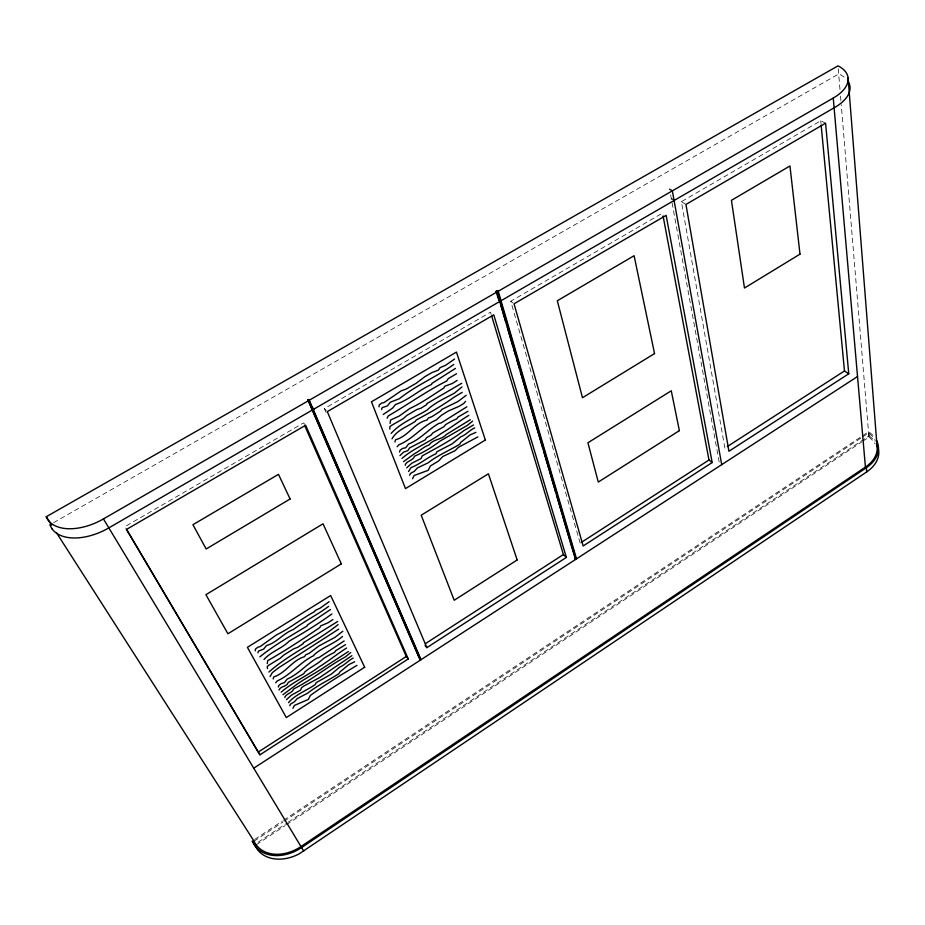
<?xml version="1.0" encoding="UTF-8"?>
<svg xmlns="http://www.w3.org/2000/svg" width="925" height="925" viewBox="0 0 925 925"><rect width="100%" height="100%" fill="white"/><g stroke="black" fill="none" stroke-linecap="round" stroke-linejoin="round"><path stroke-width="0.69" stroke-dasharray="4.62 3.47" d="M254.641 839.461L282.275 821.111M283.478 820.313L861.557 436.438M862.759 435.64L868.772 431.651L872.402 434.762A36.884 25.172 -5.8 0 1 874.009 436.519M254.074 841.207L282.934 822.036M284.137 821.227L861.372 437.756M862.574 436.958L868.587 432.958A35.589 24.281 -5.8 0 1 875.293 440.658M258.121 842.212L286.981 823.007M288.184 822.209L869.118 435.825L868.772 431.651M256.352 844.756L285.178 825.574M286.38 824.776L861.73 441.93M862.933 441.121L868.933 437.132L841.241 104.722M670.983 199.037L671.712 198.609M326.12 412.562L324.444 408.584L490.528 312.188L491.36 314.939M724.876 448.128L681.401 201.65L820.741 120.77L825.586 123.198M580.172 543.148L510.762 301.215L662.543 213.085M53.569 522.683L838.929 73.815L842.999 76.22A45.001 23.113 -9.4 0 1 845.751 78.498M681.401 201.65L685.934 204.448M510.762 301.215L512.959 302.949M869.118 435.825L872.737 438.924A36.78 25.172 -5.7 0 1 875.062 441.607M324.444 408.584L326.352 410.608M304.938 424.483L303.527 422.933L124.829 526.73L126.02 528.499M670.637 194.851L719.315 462.743M820.741 120.77L821.007 123.638M838.247 68.739L840.039 90.326M840.524 96.084L841.126 103.288M868.933 437.132A35.497 24.293 -5.7 0 1 875.108 443.884"/><path stroke-width="1.39" d="M284.888 697.623L284.958 696.768C287.132 693.23 292.288 693.079 293.861 688.824C312.095 679.736 327.519 666.567 345.464 656.866L350.748 652.518M255.242 650.784L255.439 649.096L257.971 647.142L259.937 646.702L276.772 634.747C290.011 628.295 301.804 618.524 314.685 611.518L314.986 610.569L320.235 608.095L329.138 601.643M405.289 465.24L405.416 464.246C407.636 460.546 413.082 460.65 414.631 456.129C423.754 452.371 432.426 447.018 440.161 441.017L467.171 425.512L472.617 421.118M378.984 406.838L379.285 404.896L381.898 402.942L383.852 402.687L401.126 390.893L406.237 389.02L416.158 383.262L424.945 376.637L432.091 372.498L438.358 370.15L440.138 367.607L445.445 365.398L454.58 359.016M273.199 678.962L273.638 677.007C285.918 672.972 292.011 660.415 304.51 656.657L305.724 654.831L309.239 653.27L318.813 646.032L334.804 637.452L342.851 631.243M394.952 442.011L395.495 439.791C408.203 436.392 414.088 423.095 427.038 420.019L428.344 418.042L431.882 416.678L440.589 411.093L441.722 409.463L457.933 401.519L466.2 395.322M257.971 652.796L258.457 651.131L263.66 649.072L266.458 645.581C276.899 642.644 283.258 633.324 293.341 629.52C304.475 621.091 317.448 614.894 328.629 606.326M381.539 409.544L382.129 407.659L387.367 405.925L390.327 402.225L399.427 398.675C416.007 385.343 436.334 377.03 453.793 364.415M288.507 702.665C294.821 694.872 306.707 690.501 315.252 684.523L316.257 682.615L331.277 674.163L339.718 667.133C344.794 665.075 348.078 660.612 353.177 658.08M408.538 471.553L411.035 467.576C420.019 464.234 427.003 457.621 435.872 453.84L436.982 451.747L452.209 443.827L460.916 436.727C466.131 434.912 469.403 430.252 474.652 427.893M278.298 687.021L278.957 685.321L281.269 683.598L284.368 682.708L287.028 679.193C298.498 674.198 306.244 664.508 316.662 658.242L319.044 657.502L344.158 640.944M399.461 452.047L400.213 450.151L402.583 448.428L405.693 447.792L408.515 444.046C420.401 439.467 428.148 429.466 438.866 423.419L441.248 422.864L466.882 406.792M270.054 676.58L272.274 672.706L278.841 667.642L338.666 629.127M392.003 438.843C396.698 430.16 407.358 426.703 415.302 421.349L416.227 419.996C429.212 413.128 442.555 405.474 454.325 397.033L462.222 392.316M289.756 705.694L290.589 704.064L294.462 701.763L297.168 698.653L307.875 693.056C317.183 685.541 328.572 680.314 338.966 673.643L339.833 672.001L348.806 664.636L354.68 661.757M409.578 475.23L410.492 473.45L414.435 471.253L417.279 467.981L428.125 462.835C437.49 455.401 449.145 450.637 459.783 444.197L460.731 442.404L469.958 434.97L475.901 432.368M292.936 708.33L294.451 705.405L308.337 699.439L310.337 695.473C325.392 684.558 340.851 674.961 356.958 665.376M412.538 478.711L414.203 475.496L428.194 470.316L430.391 465.957L438.531 461.032L442.913 456.441L455.146 450.672L458.384 447.342L477.901 436.877M387.089 418.158L388.292 415.915C407.902 404.491 426.263 391.333 446.752 380.973L448.324 378.556L456.534 373.746M264.018 659.513C270.701 651.767 281.836 648.645 289.201 641.118C303.874 632.723 318.35 623.797 331.902 613.957M399.947 455.62L403.531 452.163L407.879 450.602L409.544 447.943L425.234 439.814L426.529 437.733L431.119 435.097L432.784 432.923L443.965 426.668L445.526 424.679A66.612 47.268 -45.3 0 1 456.777 418.852L458.002 417.071L467.992 411.301M278.968 690.015C280.83 685.749 286.866 687.032 288.276 682.407L303.735 673.735L304.938 671.816C310.742 666.937 318.003 663.872 323.484 658.577A64.889 42.365 -37.6 0 1 334.572 652.356L335.706 650.703L345.522 644.667M401.982 458.418C413.463 448.394 428.657 442.67 441.167 433.513C450.695 427.986 459.274 421.095 468.802 415.36M281.188 692.178C292.566 682.164 307.25 675.863 319.541 666.59C328.837 660.855 337.278 653.94 346.563 648.032M465.564 401.334L463.772 403.473L459.193 406.272L448.428 410.943L441.514 415.233L436.288 419.927C422.297 425.951 412.908 439.225 398.86 444.786L397.16 446.752M342.528 636.446C334.11 643.869 322.559 647.234 314.072 654.819L313.864 655.548C300.313 662.046 290.959 674.776 277.315 680.904L275.696 682.766M391.125 433.386C400.814 422.679 414.805 417.337 426.98 410.145C434.681 402.699 445.318 398.132 454.522 393.079L461.933 386.962M268.886 672.036C289.86 653.432 316.755 641.927 338.076 624.595M403.566 461.598L414.666 453.585C419.834 450.961 423.604 446.729 429.258 444.879C433.085 438.936 442.162 439.768 446.324 434.484L470.351 419.696M282.946 694.71L293.768 686.651C303.516 679.1 314.882 673.666 324.814 666.844L348.378 651.558M286.519 699.658L291.329 695.23L300.521 690.154L301.573 687.772L303.539 686.246L319.53 677.632L351.87 655.698M406.769 467.807L411.752 463.263L421.095 458.522L422.251 455.886C436.612 447.908 451.215 440.427 463.911 430.587L473.519 424.968M259.867 656.866C274.459 644.91 291.225 635.695 307.297 625.843L307.401 625.011L330.479 609.54M383.17 414.527L392.547 408.168L395.495 404.479C408.896 400.132 419.071 389.841 431.651 384.442L431.802 383.482L455.412 368.416M254.733 845.415L252.236 841.056L257.011 848.965A37.925 28.571 -34.8 0 0 299.203 853.844L866.725 471.889A36.78 25.172 -5.7 0 0 878.357 448.613M56.367 532.534L254.074 841.207A36.526 27.449 -34.7 0 0 300.983 846.548L865.43 467.102A35.589 24.281 -5.8 0 0 876.472 443.607M254.745 845.415A38.018 28.571 -34.7 0 0 301.573 847.566L866.355 467.715A36.884 25.172 -5.8 0 0 876.53 440.323M420.239 658.958L420.389 660.103L307.933 399.82L309.274 400.224L420.91 659.768L308.557 399.461M574.691 558.816L575.766 558.122L576.518 558.827L498.24 291.248L497.419 290.6L496.112 291.352L498.309 298.81M253.739 768.201L857.533 376.544M727.293 446.578L844.479 370.96L821.146 125.083M581.374 542.374L708.978 459.991L663.075 215.93M425.384 643.661L563.406 554.549L491.765 316.315M304.683 425.569L406.272 656.484L258.191 752.118L126.297 529.204M848.757 373.792L728.923 451.273L685.934 204.448L825.586 123.198L848.757 373.792L844.479 370.96M259.96 754.812L408.272 658.912L305.643 425.257L126.621 529.377L259.96 754.812L258.78 753.019M712.181 462.535L583.155 545.981L514.046 303.816L666.139 215.363L712.181 462.535L708.978 459.991M426.876 647.639L566.366 557.417L493.777 314.835L327.311 411.625L426.876 647.639L425.084 645.511M337.66 621.484L303.331 642.806L303.423 643.499L297.711 647.28L293.734 648.818L283.859 655.004L280.194 658.265L268.713 665.26L267.233 666.578L267.464 668.544M51.696 525.25L46.25 516.74A46.655 27.137 -27.8 0 0 103.438 518.925L308.649 400.594M309.274 400.224L496.933 291.999L575.431 559.533M498.24 291.248L833.252 98.062A44.03 22.443 -9.5 0 0 838.004 65.86L46.25 516.74M332.884 619.577L328.074 622.768L320.617 625.913L319.865 627.52C302.776 639.106 285.686 650.402 267.66 660.716L267.302 663.641M461.714 383.274L426.726 403.716L426.783 404.549L420.933 408.214L416.932 409.498L406.861 415.441L403.057 418.771L391.368 425.465L389.83 426.807L389.934 429.142M457.158 380.429L452.233 383.54L444.728 386.245L443.896 388.014C432.634 395.056 421.997 402.93 409.833 408.492L399.265 416.019L390.604 420.031L390.072 423.396M669.607 189.174L672.336 190.851L721.72 464.639M672.625 199.176L674.441 200.297M496.112 291.352L496.933 291.999M501.2 300.637L499.581 300.44L500.402 301.099M498.667 300.047L500.136 300.336L496.771 290.97M563.406 554.549L566.366 557.417M314.026 409.047L313.309 408.272L311.656 409.232L312.361 410.006M406.272 656.484L408.272 658.912M103.438 518.925L300.983 846.548M301.573 847.554L303.724 851.139M49.8 524.833L52.066 528.915M307.933 399.82L419.152 657.964M500.945 305.215L505.813 321.819M507.443 327.358L513.121 346.725M513.93 349.5L515.965 356.414M516.774 359.178L519.619 368.867M520.428 371.642L522.463 378.556M523.273 381.32L528.95 400.698M529.759 403.473L542.755 447.758M543.565 450.521L549.253 469.9M550.063 472.663L555.74 492.042M556.561 494.806L562.238 514.184M563.048 516.948L569.546 539.09M570.355 541.865L575.974 559.186L497.419 290.6M833.252 98.062L865.43 467.102M866.355 467.715L866.725 471.889M848.098 77.885L877.085 446.683M847.867 81.018A45.001 23.113 -9.4 0 1 834.859 107.381L108.826 527.898A47.788 28.004 -28 0 1 52.078 528.903M517.168 559.96L454.21 600.256L421.21 515.225L488.412 473.797L517.168 559.96M364.67 667.226L286.299 717.569L247.391 647.327L330.653 595.538L364.67 667.226M679.378 430.645L598.278 482.064L587.93 442.763L671.272 390.789L679.378 430.645M341.325 563.857L227.908 633.775L205.917 594.694L323.033 523.804L341.325 563.857M654.542 353.593L582.472 397.727L557.312 300.764L634.099 255.716L654.542 353.593M485.336 440.011L405.474 488.608L371.457 401.797L456.453 352.09L485.336 440.011M799.998 254.155L744.475 288.022L731.444 200.32L789.95 165.98L799.998 254.155M290.103 498.991L206.159 548.988L192.932 524.706L278.483 474.34L290.103 498.991"/></g></svg>
